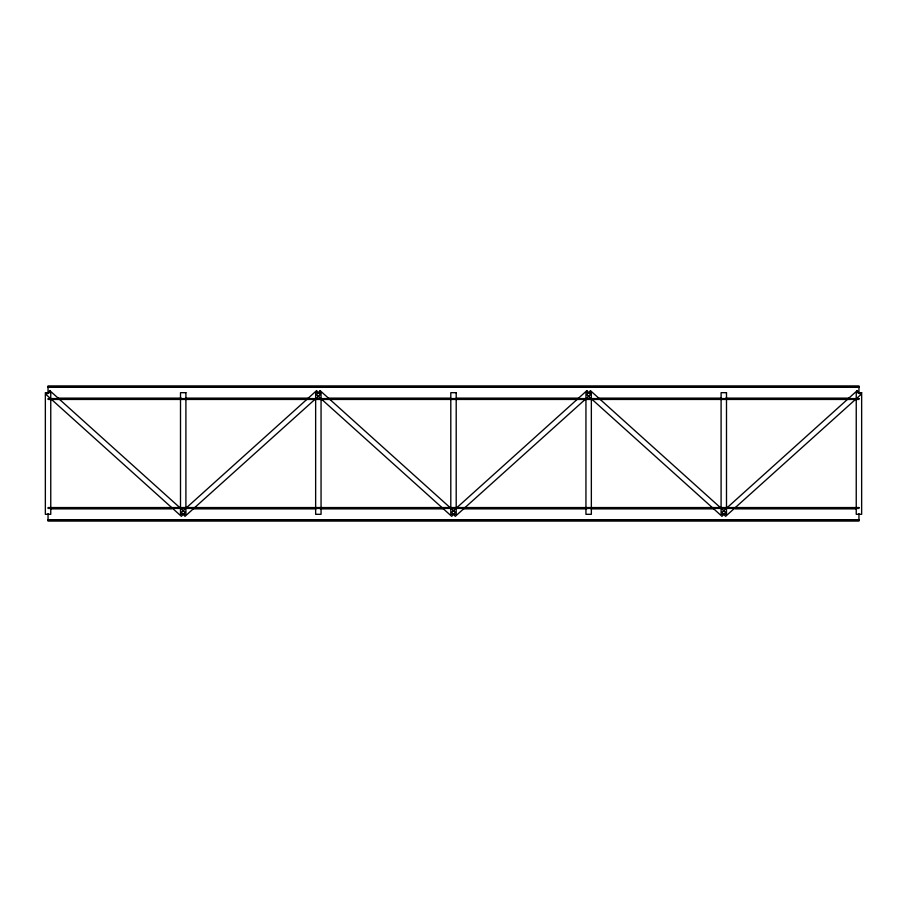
<?xml version="1.0" encoding="UTF-8"?>
<svg xmlns="http://www.w3.org/2000/svg" width="907" height="907" viewBox="0 0 907 907"><rect width="100%" height="100%" fill="white"/><g stroke="black" fill="none" stroke-linecap="round" stroke-linejoin="round"><path stroke-width="1.36" d="M48.048 386.779L858.952 386.779M48.048 387.142L858.952 387.142M57.674 398.23L181.366 398.23M185.493 398.23L309.185 398.23M328.425 398.23L450.756 398.23M456.244 398.23L578.575 398.23M597.815 398.23L721.507 398.23M725.634 398.23L849.326 398.23M858.952 398.581L48.048 398.581L48.048 399.443L858.952 399.443L858.952 398.547M50.803 508.77L171.752 508.77M192.363 508.77L316.055 508.77M320.182 508.77L443.874 508.77M463.126 508.77L586.818 508.77M590.945 508.77L714.637 508.77M735.248 508.77L856.197 508.77M48.048 519.858L858.952 519.858M48.048 520.221L858.952 520.221M858.952 393.355L858.952 385.928L48.048 385.928L48.048 393.355M858.952 513.645L858.952 521.072L48.048 521.072L48.048 513.645M49.862 390.679L46.246 394.692L181.389 516.321L185.005 512.308L49.862 390.679M320.16 390.679L316.543 394.692L451.697 516.321L455.303 512.308L320.16 390.679M590.457 390.679L586.84 394.692L721.995 516.321L725.611 512.308L590.457 390.679M316.543 390.679L181.389 512.308L185.005 516.321L320.16 394.692L316.543 390.679M586.84 390.679L451.697 512.308L455.303 516.321L590.457 394.692L586.84 390.679M857.138 390.679L721.995 512.308L725.611 516.321L860.754 394.692L857.138 390.679M50.758 392.686L45.35 392.686L45.35 514.314L50.758 514.314L50.758 392.686M185.901 392.686L180.504 392.686L180.504 514.314L185.901 514.314L185.901 392.686M321.055 392.686L315.647 392.686L315.647 514.314L321.055 514.314L321.055 392.686M456.198 392.686L450.802 392.686L450.802 514.314L456.198 514.314L456.198 392.686M591.353 392.686L585.945 392.686L585.945 514.314L591.353 514.314L591.353 392.686M726.496 392.686L721.099 392.686L721.099 514.314L726.496 514.314L726.496 392.686M861.65 392.686L856.242 392.686L856.242 514.314L861.65 514.314L861.65 392.686M858.952 507.557L48.048 507.557L48.048 508.419L858.952 508.419L858.952 507.557"/></g></svg>
